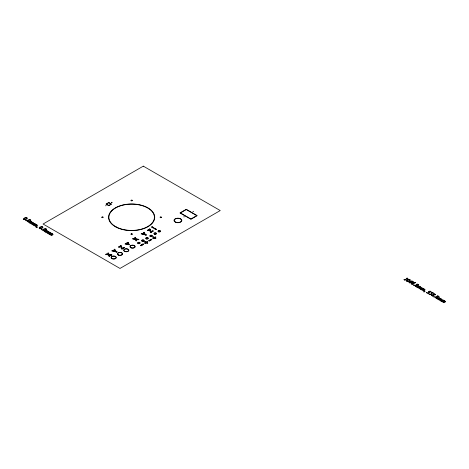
<?xml version="1.0" encoding="UTF-8"?>
<svg xmlns="http://www.w3.org/2000/svg" width="469" height="469" viewBox="0 0 469 469"><rect width="100%" height="100%" fill="white"/><g stroke="black" fill="none" stroke-linecap="round" stroke-linejoin="round"><path stroke-width="0.7" d="M105.883 205.78C106.146 205.85 105.337 205.78 106.117 205.645M111.71 202.415L111.933 202.585M184.047 216.907C184.311 216.959 183.531 216.918 184.282 216.772M193.14 211.66C193.398 211.73 192.612 211.648 193.375 211.525M146.035 242.485C142.629 244.578 149.763 240.462 146.146 242.42C142.535 240.456 149.67 244.578 146.264 242.485M154.195 237.783C150.795 239.876 157.924 235.755 154.313 237.713C150.701 235.755 157.836 239.876 154.43 237.783M149.177 240.732L149.605 240.603M111.851 202.608C112.15 201.746 110.983 202.708 111.569 202.608M121.776 248.717L122.333 248.664M135.904 239.225L138.384 239.454L135.822 239.055L135.154 237.625L135.541 239.02L133.132 238.791L135.611 239.172L136.297 240.656L135.899 239.231M111.944 202.28L111.475 202.549M152.519 231.235L152.196 231.422M151.868 231.61L151.54 231.803M151.217 231.991L150.889 232.178M144.176 233.128L143.901 232.97L144.81 234.242L142.981 233.943M150.912 239.847L150.584 240.034M150.256 240.222L149.933 240.415M136.186 239.225L135.934 239.46M136.174 239.976L136.42 240.491M142.746 244.548L142.418 244.742M142.095 244.929L141.767 245.117M141.439 245.305L141.116 245.492M128.125 243.218L127.193 243.053L128.776 244.349L126.87 243.241L126.542 243.434L128.154 244.361M127.175 244.173L126.214 243.622L125.891 243.81L126.196 243.986M123.64 247.908L123.312 248.095M122.989 248.289L122.661 248.476M114.864 251.214L116.799 251.912L112.361 250.786L115.245 251.167L114.588 249.502L115.532 251.185M109.207 254.802L108.79 254.937L109.441 256.068M23.978 218.912L23.942 219.574L24.781 219.627L26.809 218.519L26.897 217.845L25.713 217.909L23.978 218.912M27.53 220.963L27.495 221.626L28.333 221.679L30.362 220.571L30.45 219.897L29.266 219.961L27.53 220.963M39.636 227.957L39.601 228.614L40.445 228.667L42.468 227.559L42.556 226.89L41.378 226.949L39.636 227.957M43.189 230.009L43.154 230.666L43.998 230.719L46.021 229.611L46.109 228.942L44.93 229.001L43.189 230.009M406.934 280.626L406.899 281.283L407.737 281.341L409.765 280.228L409.853 279.559L408.669 279.618L406.934 280.626M160.433 217.258L161.143 217.27L160.433 217.258M426.479 292.398L426.772 292.92L428.039 293.254L429.258 292.973L429.721 292.31L429.094 291.478L429.692 291.355C430.741 292.398 432.271 291.695 430.032 291.12L428.349 291.489L428.93 292.029L428.707 292.896L427.23 292.978L426.479 292.398M428.848 293.77L429.141 294.286L430.407 294.62L431.627 294.339L432.09 293.682L431.462 292.844L432.06 292.72C433.092 293.758 434.652 293.078 432.4 292.492L430.759 292.844L431.298 293.395L431.075 294.262L429.598 294.344L428.848 293.77M131.291 234.072L132.006 234.107L131.291 234.072M102.154 217.235L102.863 217.288L102.189 217.188M131.297 200.41L132.006 200.462L131.297 200.41M407.889 278.287L405.075 279.929L405.175 280.386L403.868 279.635L404.378 279.764C407.321 279.418 406.002 277.29 407.883 278.305M32.549 222.329L33.774 223.197C33.129 224.475 31.153 224.499 31.687 223.977L33.281 223.068L33.135 222.769L32.343 222.634L31.054 223.777L29.993 223.168L31.534 222.669L31.88 222.042L31.083 221.901L29.776 223.039L28.72 222.429L29.084 222.499C29.729 222.007 31.616 220.741 31.224 221.802L32.549 222.329M36.23 224.458L37.461 225.325C36.817 226.603 34.841 226.627 35.368 226.105L36.969 225.196L36.822 224.891L36.031 224.762L34.741 225.906L33.68 225.296L35.222 224.798L35.568 224.17L34.77 224.03L33.457 225.167L32.408 224.557L32.766 224.628C33.381 224.135 35.327 222.875 34.911 223.93L36.23 224.458M48.207 231.369L49.433 232.237C48.788 233.515 46.812 233.539 47.346 233.017L48.946 232.114L48.799 231.809L48.002 231.68L46.718 232.823L45.657 232.208L47.193 231.709L47.545 231.082L46.742 230.947L45.434 232.079L44.385 231.475L44.743 231.545C45.393 231.047 47.275 229.787 46.882 230.842L48.207 231.369M51.895 233.498L53.12 234.365C52.475 235.643 50.5 235.667 51.033 235.145L52.628 234.236L52.481 233.937L51.69 233.808L50.4 234.946L49.339 234.336L50.881 233.838L51.227 233.21L50.429 233.075L49.122 234.207L48.067 233.603L48.43 233.668C49.075 233.175 50.963 231.915 50.57 232.97L51.895 233.498M420.242 286.776L421.467 287.644C420.851 288.933 418.852 288.91 419.38 288.423L420.974 287.515L420.834 287.216L420.036 287.087L418.747 288.224L417.686 287.614L419.227 287.116L419.573 286.489L418.776 286.354L417.469 287.485L416.413 286.881L416.777 286.946C417.422 286.453 419.309 285.193 418.917 286.248L420.242 286.776M423.923 288.904L425.154 289.772C424.509 291.05 422.534 291.073 423.061 290.551L424.662 289.643L424.515 289.344L423.724 289.209L422.493 290.317L421.373 289.742L422.915 289.244L423.261 288.617L422.463 288.476L421.15 289.613L420.101 289.004L420.459 289.074C421.109 288.582 422.991 287.315 422.604 288.376L423.923 288.904M440.637 298.554L441.862 299.421C441.218 300.699 439.242 300.723 439.775 300.201L441.376 299.292L441.229 298.993L440.438 298.859L439.148 300.002L438.087 299.392L439.623 298.894L439.975 298.266L439.177 298.126L437.864 299.263L436.815 298.653L437.172 298.724C437.823 298.231 439.705 296.965 439.318 298.026L440.637 298.554M444.325 300.676L445.55 301.549C444.905 302.827 442.929 302.851 443.463 302.323L445.058 301.42L444.911 301.116L444.12 300.987L442.83 302.13L441.769 301.52L443.311 301.022L443.656 300.394L442.859 300.254L441.552 301.391L440.497 300.781L440.86 300.852C441.505 300.359 443.393 299.093 443 300.154L444.325 300.676M36.945 227.213L35.966 227.395L37.227 227.283L37.28 226.82L36.723 226.808L36.945 227.213M424.638 291.659L423.659 291.841L424.92 291.73L424.973 291.267L424.422 291.255L424.638 291.659M414.93 285.205L414.649 285.674L415.985 286.43L416.794 286.248L417.082 285.24L418.495 285.164L418.741 284.771L417.48 284.056L416.707 284.208L416.413 285.058L414.93 285.205M431.779 294.931L431.498 295.4L432.828 296.156L433.643 295.974L433.925 294.966L435.338 294.89L435.584 294.497L434.323 293.782L433.549 293.934L433.256 294.778L431.779 294.931M435.332 296.977L435.05 297.452L436.381 298.202L437.196 298.026L437.477 297.018L438.89 296.941L439.136 296.549L437.876 295.833L437.102 295.986L436.809 296.83L435.332 296.977M26.446 220.665L25.701 220.659L26.446 220.665M42.104 229.704L41.36 229.704L42.104 229.704M414.139 285.111L413.394 285.111L414.139 285.111M434.534 296.883L433.79 296.883L434.534 296.883M417.199 284.331L417.035 285.105L418.407 284.671L417.199 284.331M434.042 294.057L433.884 294.831L435.25 294.397L434.042 294.057M437.595 296.103L437.436 296.883L438.802 296.449L437.595 296.103M416.56 285.803L415.792 286.254L415.012 285.762L416.443 285.187L416.56 285.803M433.403 295.529L432.635 295.98L431.855 295.488L433.286 294.913L433.403 295.529M436.961 297.581L436.188 298.032L435.408 297.539L436.838 296.965L436.961 297.581M411.794 282.156L410.281 283.006L409.238 282.789L408.874 282.145L409.554 281.365L411.606 280.931L413.394 281.394L410.604 281.412L411.794 282.156M414.162 283.522L412.65 284.372L411.606 284.161L411.243 283.511L411.923 282.731L413.975 282.297L415.763 282.766L412.978 282.778L414.162 283.522M24.335 218.085L23.45 218.959L23.784 219.633L25.49 219.732L27.302 218.577L27.032 217.78L25.572 217.616L24.335 218.085M27.888 220.137L27.003 221.01L27.337 221.685L29.043 221.784L30.854 220.629L30.585 219.832L29.125 219.668L27.888 220.137M39.994 227.125L39.109 228.004L39.449 228.673L41.149 228.772L42.96 227.623L42.697 226.82L41.237 226.656L39.994 227.125M43.547 229.177L42.661 230.056L43.001 230.725L44.702 230.824L46.513 229.675L46.249 228.872L44.79 228.708L43.547 229.177M407.291 279.8L406.406 280.673L406.74 281.341L408.446 281.441L410.258 280.292L409.988 279.495L408.528 279.325L407.291 279.8M409.836 281.705L409.261 282.227L409.408 282.725L411.166 282.209L411.014 281.658L409.836 281.705M412.204 283.077L411.63 283.593L411.776 284.097L413.535 283.575L413.382 283.03L412.204 283.077M143.303 166.143L43.048 224.018L119.988 268.438L220.237 210.558L143.303 166.143M108.796 202.485L106 204.097L108.796 205.715L111.593 204.097L108.796 202.485M108.796 202.755L106.463 204.097L108.796 205.445L111.13 204.097L108.796 202.755M152.079 226.762L151.522 227.084L153.386 228.157L153.938 227.834L152.079 226.762M152.079 227.031L153.474 227.834L152.079 227.031M106.264 254.034L105.513 254.468L108.362 254.907L109.148 256.602L109.898 256.168L109.383 255.066L111.294 255.365L112.038 254.931L109.113 254.474L108.351 252.832L107.6 253.266L108.099 254.321L106.264 254.034M112.531 250.417L111.751 250.868L115.098 251.495L116.541 252.328L117.268 251.912L115.825 251.079L114.735 249.145L113.955 249.596L114.712 250.856L112.531 250.417M120.879 245.598L118.399 247.028L119.038 247.398L120.633 246.477L121.412 248.828L122.01 249.174L124.572 247.691L123.939 247.327L122.204 248.324L121.477 245.944L120.879 245.598M133.243 238.463L132.493 238.891L135.342 239.331L136.127 241.025L136.872 240.591L136.362 239.489L138.273 239.788L139.017 239.354L136.092 238.897L135.324 237.255L134.58 237.689L135.072 238.75L133.243 238.463M141.873 233.48L141.093 233.931L144.44 234.559L145.882 235.391L146.609 234.975L145.167 234.142L144.077 232.208L143.297 232.653L144.053 233.92L141.873 233.48M149.758 228.925L147.284 230.355L147.917 230.725L149.511 229.804L150.291 232.155L150.889 232.501L153.457 231.018L152.818 230.648L151.088 231.651L150.356 229.271L149.758 228.925M106.363 254.251L108.632 254.749L109.318 256.232L108.919 254.802L111.405 255.03L108.843 254.632L108.181 253.201L108.562 254.597L106.363 254.251M120.879 245.867L118.868 247.028L120.838 246.09L122.01 248.904L124.109 247.691L121.993 248.717L120.879 245.867M141.955 233.697L146.14 234.975L144.874 234.242L143.93 232.56L144.587 234.224L141.955 233.697M149.758 229.194L147.747 230.355L149.717 229.417L150.889 232.231L152.988 231.018L150.871 232.044L149.758 229.194M127.996 242.268L125 243.997L129.491 244.859L127.996 242.268M127.855 242.62L125.616 243.915L128.969 244.56L127.855 242.62M186.263 209.303L179.967 212.938L190.924 219.263L197.22 215.629L186.263 209.303M186.263 209.573L180.436 212.938L190.924 218.994L196.757 215.629L186.263 209.573M154.594 228.215L154.037 228.532L155.896 229.611L156.453 229.288L154.594 228.215M154.594 228.485L155.984 229.288L154.594 228.485M145.091 241.541L144.511 241.875L145.566 242.485L144.505 243.094L145.091 243.434L146.152 242.819L147.207 243.434L147.794 243.094L146.733 242.485L147.788 241.875L147.202 241.541L146.146 242.151L145.091 241.541M153.257 236.839L152.677 237.173L153.732 237.783L152.671 238.393L153.252 238.727L154.313 238.117L155.374 238.727L155.954 238.393L154.893 237.783L155.948 237.173L155.368 236.839L154.313 237.443L153.257 236.839M143.057 243.933L140.454 245.434L141.116 245.815L143.713 244.314L143.057 243.933M151.217 239.231L148.62 240.732L149.277 241.113L151.88 239.612L151.217 239.231M143.057 244.202L140.923 245.434L143.057 244.202M151.217 239.501L149.083 240.732L151.217 239.501M116.183 227.184A23.081 13.325 0 0 0 154.213 220.072A23.081 13.325 0 0 0 124.537 204.613A23.081 13.325 0 0 0 116.183 227.184M131.156 200.75A0.692 0.399 0 0 0 132.311 200.568A0.692 0.399 0 0 0 131.467 200.081A0.692 0.399 0 0 0 131.156 200.75M102.013 217.575A0.692 0.399 0 0 0 103.168 217.393A0.692 0.399 0 0 0 102.324 216.907A0.692 0.399 0 0 0 102.013 217.575M131.179 234.412A0.692 0.399 0 0 0 132.322 234.201A0.692 0.399 0 0 0 131.437 233.732A0.692 0.399 0 0 0 131.179 234.412M160.345 217.598A0.692 0.399 0 0 0 161.471 217.358A0.692 0.399 0 0 0 160.545 216.918A0.692 0.399 0 0 0 160.345 217.598M175.658 222.324A3.957 2.286 0 0 0 181.861 220.635A3.957 2.286 0 0 0 176.227 218.384A3.957 2.286 0 0 0 175.658 222.324M111.921 258.665A2.638 1.524 0 0 0 116.265 257.844A2.638 1.524 0 0 0 112.865 256.086A2.638 1.524 0 0 0 111.921 258.665M118.176 255.013A2.638 1.524 0 0 0 122.55 254.239A2.638 1.524 0 0 0 119.208 252.439A2.638 1.524 0 0 0 118.176 255.013M124.895 251.56A2.638 1.524 0 0 0 128.911 250.305A2.638 1.524 0 0 0 125.018 248.928A2.638 1.524 0 0 0 124.895 251.56M131.085 247.89A2.638 1.524 0 0 0 135.201 246.741A2.638 1.524 0 0 0 131.42 245.258A2.638 1.524 0 0 0 131.085 247.89M138.15 243.634A1.319 0.762 0 0 0 140.178 243.03A1.319 0.762 0 0 0 138.261 242.321A1.319 0.762 0 0 0 138.15 243.634M142.101 241.224A1.319 0.762 0 0 0 144.241 240.767A1.319 0.762 0 0 0 142.488 239.923A1.319 0.762 0 0 0 142.101 241.224M146.187 238.873A1.319 0.762 0 0 0 148.327 238.41A1.319 0.762 0 0 0 146.557 237.572A1.319 0.762 0 0 0 146.187 238.873M150.42 236.581A1.319 0.762 0 0 0 152.419 235.942A1.319 0.762 0 0 0 150.467 235.262A1.319 0.762 0 0 0 150.42 236.581M154.506 234.224A1.319 0.762 0 0 0 156.499 233.585A1.319 0.762 0 0 0 154.541 232.905A1.319 0.762 0 0 0 154.506 234.224M158.586 231.874A1.319 0.762 0 0 0 160.58 231.229A1.319 0.762 0 0 0 158.622 230.555A1.319 0.762 0 0 0 158.586 231.874M116.406 227.043A22.747 13.132 0 0 0 153.891 220.037A22.747 13.132 0 0 0 124.637 204.795A22.747 13.132 0 0 0 116.406 227.043M175.852 222.171A3.623 2.093 0 0 0 181.526 220.623A3.623 2.093 0 0 0 176.367 218.554A3.623 2.093 0 0 0 175.852 222.171M112.144 258.525A2.304 1.331 0 0 0 115.937 257.809A2.304 1.331 0 0 0 112.97 256.267A2.304 1.331 0 0 0 112.144 258.525M118.405 254.872A2.304 1.331 0 0 0 122.227 254.198A2.304 1.331 0 0 0 119.308 252.627A2.304 1.331 0 0 0 118.405 254.872M125.071 251.396A2.304 1.331 0 0 0 128.576 250.299A2.304 1.331 0 0 0 125.176 249.092A2.304 1.331 0 0 0 125.071 251.396M131.273 247.732A2.304 1.331 0 0 0 134.867 246.723A2.304 1.331 0 0 0 131.56 245.434A2.304 1.331 0 0 0 131.273 247.732M138.332 243.475A0.985 0.569 0 0 0 139.85 243.024A0.985 0.569 0 0 0 138.414 242.491A0.985 0.569 0 0 0 138.332 243.475M142.312 241.078A0.985 0.569 0 0 0 143.913 240.738A0.985 0.569 0 0 0 142.599 240.105A0.985 0.569 0 0 0 142.312 241.078M146.398 238.727A0.985 0.569 0 0 0 147.999 238.375A0.985 0.569 0 0 0 146.674 237.754A0.985 0.569 0 0 0 146.398 238.727M150.596 236.417A0.985 0.569 0 0 0 152.091 235.942A0.985 0.569 0 0 0 150.625 235.432A0.985 0.569 0 0 0 150.596 236.417M154.676 234.06A0.985 0.569 0 0 0 156.171 233.58A0.985 0.569 0 0 0 154.706 233.075A0.985 0.569 0 0 0 154.676 234.06M158.757 231.704A0.985 0.569 0 0 0 160.251 231.229A0.985 0.569 0 0 0 158.786 230.719A0.985 0.569 0 0 0 158.757 231.704"/></g></svg>
